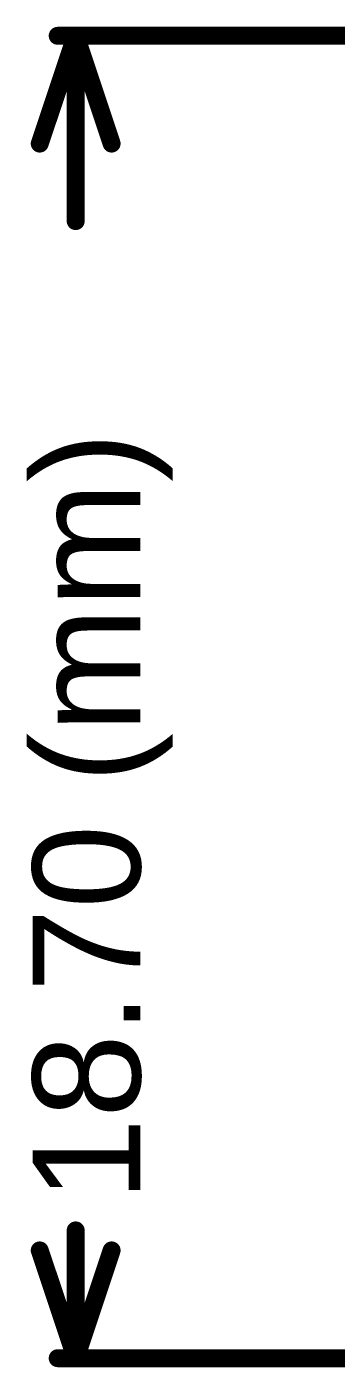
# Model space of a CAD drawing. Header units: inches. Extents: x -115 to 191, y -11 to 41.
# Drawn here: x -78.05 to -73.67, y 4.52 to 23.48 of the extents above; entities that cross this region are included whole.
import ezdxf

# ---------------------------------------------------------------- set-up
doc = ezdxf.new("R2010")
doc.units = ezdxf.units.IN
doc.layers.add('Dimensions', color=6, linetype='Continuous')
doc.styles.add('Arial', font='', dxfattribs={"height": 0.2})
doc.styles.get('Arial').set_extended_font_data('Arial')

msp = doc.modelspace()

# ---------------------------------------------------------------- linework, layer by layer
at = {"layer": 'Dimensions'}
for points in [[(-77.865, 21.825, 0.254, 0.254, 0), (-77.357, 23.349, 0.254, 0.254, 0)], [(-77.611, 23.349, 0.254, 0.254, 0), (-72.181, 23.349, 0.254, 0.254, 0)], [(-77.357, 23.349, 0.254, 0.254, 0), (-76.849, 21.825, 0.254, 0.254, 0)], [(-77.357, 20.729, 0.254, 0.254, 0), (-77.357, 23.349, 0.254, 0.254, 0)], [(-77.357, 4.651, 0.254, 0.254, 0), (-77.357, 6.458, 0.254, 0.254, 0)], [(-77.865, 6.175, 0.254, 0.254, 0), (-77.357, 4.651, 0.254, 0.254, 0)], [(-77.357, 4.651, 0.254, 0.254, 0), (-76.849, 6.175, 0.254, 0.254, 0)], [(-77.611, 4.651, 0.254, 0.254, 0), (-72.181, 4.651, 0.254, 0.254, 0)]]:
    msp.add_lwpolyline(points, format="xyseb", dxfattribs=at)
for points in [[(-77.675, 23.349, 0.127, 0.127, 1), (-77.548, 23.349, 0.127, 0.127, 1)], [(-77.421, 23.349, 0.127, 0.127, 1), (-77.294, 23.349, 0.127, 0.127, 1)], [(-77.421, 23.349, 0.127, 0.127, 1), (-77.294, 23.349, 0.127, 0.127, 1)], [(-77.421, 23.349, 0.127, 0.127, 1), (-77.294, 23.349, 0.127, 0.127, 1)], [(-77.929, 21.825, 0.127, 0.127, 1), (-77.802, 21.825, 0.127, 0.127, 1)], [(-76.913, 21.825, 0.127, 0.127, 1), (-76.786, 21.825, 0.127, 0.127, 1)], [(-77.421, 20.729, 0.127, 0.127, 1), (-77.294, 20.729, 0.127, 0.127, 1)], [(-77.421, 6.458, 0.127, 0.127, 1), (-77.294, 6.458, 0.127, 0.127, 1)], [(-77.929, 6.175, 0.127, 0.127, 1), (-77.802, 6.175, 0.127, 0.127, 1)], [(-76.913, 6.175, 0.127, 0.127, 1), (-76.786, 6.175, 0.127, 0.127, 1)], [(-77.675, 4.651, 0.127, 0.127, 1), (-77.548, 4.651, 0.127, 0.127, 1)], [(-77.421, 4.651, 0.127, 0.127, 1), (-77.294, 4.651, 0.127, 0.127, 1)], [(-77.421, 4.651, 0.127, 0.127, 1), (-77.294, 4.651, 0.127, 0.127, 1)], [(-77.421, 4.651, 0.127, 0.127, 1), (-77.294, 4.651, 0.127, 0.127, 1)]]:
    msp.add_lwpolyline(points, format="xyseb", close=True, dxfattribs=at)

# ---------------------------------------------------------------- texts
at = {"layer": 'Dimensions', "style": 'Arial'}
msp.add_text('18.70 (mm)', height=1.524, rotation=90, dxfattribs=at).set_placement((-76.443, 6.865))

doc.saveas('drawing.dxf')
